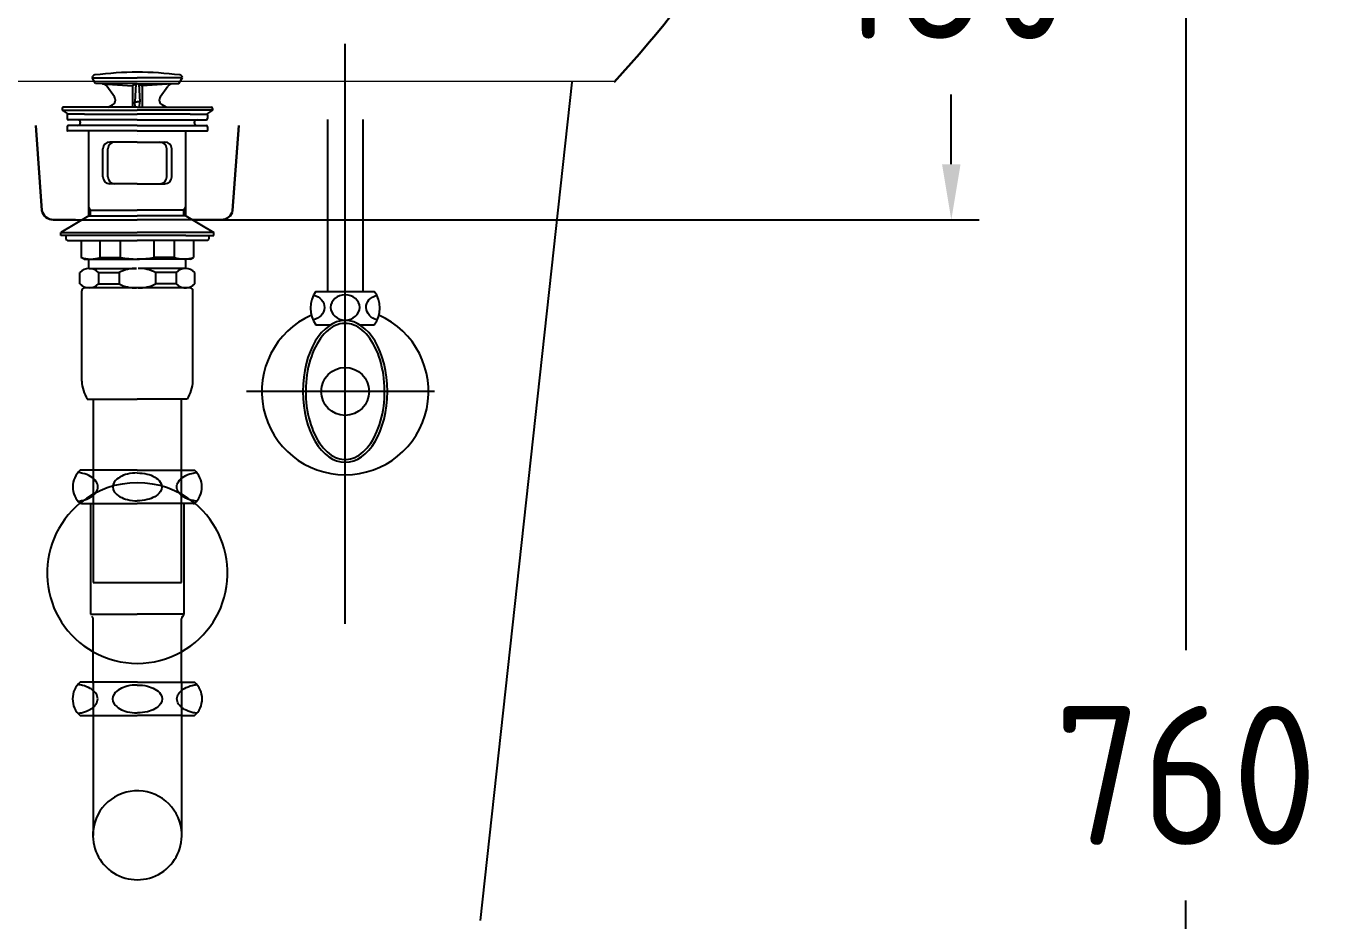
# Model space of a CAD drawing. Header units: millimetres. Extents: x 7014 to 9439, y -186 to 3244.
# Drawn here: x 7746.8 to 8221, y 1059.2 to 1381 of the extents above; entities that cross this region are included whole.
import ezdxf
from ezdxf.lldxf.tags import DXFTag

# ---------------------------------------------------------------- set-up
doc = ezdxf.new("R2010")
doc.units = ezdxf.units.MM
doc.header["$LTSCALE"] = 0.1
for name, color, linetype in [('3', 3, 'Continuous'), ('4', 4, 'Continuous'), ('6', 6, 'Continuous'), ('7', 7, 'Continuous'), ('CENTER', 2, 'CENTER'), ('LINE', 7, 'Continuous')]:
    doc.layers.add(name, color=color, linetype=linetype)
doc.layers.add('AM_3', color=6, linetype='HIDDEN', lineweight=15)
doc.layers.add('c', color=4, linetype='Continuous', lineweight=30)
doc.styles.get("Standard").update_dxf_attribs({"font": 'isocp.shx', "bigfont": 'whgtxt.shx'})
tags = doc.linetypes.add('CENTER', pattern=[50.8, 31.75, -6.35, 6.35, -6.35]).pattern_tags.tags
tags[10:11] = [DXFTag(74, 4), DXFTag(75, 0), DXFTag(340, '0'), DXFTag(46, 1.0), DXFTag(50, 0.0), DXFTag(44, 0.0), DXFTag(45, 0.0)]
tags[8:9] = [DXFTag(74, 4), DXFTag(75, 0), DXFTag(340, '0'), DXFTag(46, 1.0), DXFTag(50, 0.0), DXFTag(44, 0.0), DXFTag(45, 0.0)]
tags[6:7] = [DXFTag(74, 4), DXFTag(75, 0), DXFTag(340, '0'), DXFTag(46, 1.0), DXFTag(50, 0.0), DXFTag(44, 0.0), DXFTag(45, 0.0)]
tags[4:5] = [DXFTag(74, 4), DXFTag(75, 0), DXFTag(340, '0'), DXFTag(46, 1.0), DXFTag(50, 0.0), DXFTag(44, 0.0), DXFTag(45, 0.0)]
tags = doc.linetypes.add('HIDDEN', pattern=[9.525, 6.35, -3.175]).pattern_tags.tags
tags[6:7] = [DXFTag(74, 4), DXFTag(75, 0), DXFTag(340, '0'), DXFTag(46, 1.0), DXFTag(50, 0.0), DXFTag(44, 0.0), DXFTag(45, 0.0)]
tags[4:5] = [DXFTag(74, 4), DXFTag(75, 0), DXFTag(340, '0'), DXFTag(46, 1.0), DXFTag(50, 0.0), DXFTag(44, 0.0), DXFTag(45, 0.0)]
doc.dimstyles.get("Standard").update_dxf_attribs({"dimscale": 10, "dimtxt": 3, "dimasz": 2, "dimexe": 1, "dimexo": 0, "dimgap": 1, "dimtad": 0, "dimtih": 1, "dimtoh": 1, "dimdec": 0, "dimdsep": 46, "dimtxsty": 'Standard', "dimcen": 2, "dimadec": 0, "dimazin": 0, "dimtfac": 1, "dimtdec": 4, "dimtmove": 0, "dimatfit": 3, "dimfxl": 0, "dimtolj": 1, "dimtzin": 0, "dimarcsym": 0})

# ---------------------------------------------------------------- blocks, each defined once
blk = doc.blocks.new('*D55')
at = {"color": 0, "lineweight": -2}
for p, q in [((8026.6, 1491.51), (8174.2, 1491.51)), ((8164.2, 1471.51), (8164.2, 1156.51)), ((8164.2, 751.51), (8164.2, 1066.51)), ((7779.1, 731.51), (8174.2, 731.51))]:
    blk.add_line(p, q, dxfattribs=at)
at = {"color": 0}
for points in [[(8160.86, 1471.51), (8167.53, 1471.51), (8164.2, 1491.51)], [(8160.86, 751.51), (8167.53, 751.51), (8164.2, 731.51)]]:
    blk.add_solid(points, dxfattribs=at)
at = {"layer": 'Defpoints', "color": 0}
for p in [(8026.6, 1491.51), (8164.2, 1491.51), (7779.1, 731.51)]:
    blk.add_point(p, dxfattribs=at)
at = {"color": 0, "insert": (8164.2, 1111.51), "char_height": 50, "attachment_point": 5}
blk.add_mtext('\\A1;760', dxfattribs=at)
blk = doc.blocks.new('*D56')
at = {"color": 0, "lineweight": -2}
for p, q in [((8011.22, 1491.51), (8089.75, 1491.51)), ((8079.75, 1471.51), (8079.75, 1446.47)), ((8079.75, 1331.43), (8079.75, 1356.47)), ((7806.57, 1311.43), (8089.75, 1311.43))]:
    blk.add_line(p, q, dxfattribs=at)
at = {"color": 0}
for points in [[(8076.42, 1471.51), (8083.08, 1471.51), (8079.75, 1491.51)], [(8076.42, 1331.43), (8083.08, 1331.43), (8079.75, 1311.43)]]:
    blk.add_solid(points, dxfattribs=at)
at = {"layer": 'Defpoints', "color": 0}
for p in [(8011.22, 1491.51), (8079.75, 1491.51), (7806.57, 1311.43)]:
    blk.add_point(p, dxfattribs=at)
at = {"color": 0, "insert": (8079.75, 1401.47), "char_height": 50, "attachment_point": 5}
blk.add_mtext('\\A1;180', dxfattribs=at)

msp = doc.modelspace()

# ---------------------------------------------------------------- linework, layer by layer
at = {"color": 0}
for p, q in [((7764.55, 1311.43), (7786.74, 1311.43)), ((7808.93, 1311.43), (7786.74, 1311.43)), ((7816.82, 1311.43), (7816.82, 1311.43))]:
    msp.add_line(p, q, dxfattribs=at)
at = {"layer": '3', "color": 0}
for p, q in [((7771.75, 1360.51), (7770.52, 1362.65)), ((7770.64, 1362.45), (7786.75, 1362.45)), ((7802.87, 1362.45), (7786.75, 1362.45)), ((7801.75, 1360.51), (7802.99, 1362.65)), ((7786.75, 1360.51), (7771.75, 1360.51)), ((7774.27, 1360.33), (7785, 1359.63)), ((7778.48, 1355.64), (7775.76, 1359.49)), ((7786.75, 1360.51), (7785, 1359.63)), ((7785, 1359.63), (7785, 1351.91)), ((7786.24, 1360.25), (7785.8, 1353.84)), ((7786.75, 1360.51), (7801.75, 1360.51)), ((7786.75, 1360.51), (7788.5, 1359.63)), ((7787.27, 1360.25), (7787.7, 1353.84)), ((7799.24, 1360.33), (7788.5, 1359.63)), ((7788.5, 1359.63), (7788.5, 1351.91)), ((7795.03, 1355.64), (7797.75, 1359.49)), ((7759.75, 1351.51), (7759.75, 1350.91)), ((7769.45, 1351.91), (7760.15, 1351.91)), ((7786.75, 1351.91), (7769.45, 1351.91)), ((7776.4, 1351.91), (7777.84, 1352.75)), ((7786.01, 1351.91), (7785.8, 1353.87)), ((7785.8, 1353.87), (7786.75, 1353.87)), ((7787.7, 1353.87), (7786.75, 1353.87)), ((7786.75, 1351.91), (7804.05, 1351.91)), ((7787.5, 1351.91), (7787.7, 1353.87)), ((7797.11, 1351.91), (7795.66, 1352.75)), ((7804.05, 1351.91), (7813.35, 1351.91)), ((7813.75, 1351.51), (7813.75, 1350.91)), ((7759.75, 1350.91), (7786.75, 1350.91)), ((7759.75, 1350.91), (7761.9, 1349.41)), ((7761.45, 1349.21), (7761.45, 1347.91)), ((7767.75, 1349.41), (7761.65, 1349.41)), ((7786.75, 1347.41), (7761.95, 1347.41)), ((7767.75, 1349.41), (7786.75, 1349.41)), ((7813.75, 1350.91), (7786.75, 1350.91)), ((7805.75, 1349.41), (7786.75, 1349.41)), ((7786.75, 1347.41), (7811.56, 1347.41)), ((7805.75, 1349.41), (7811.86, 1349.41)), ((7813.75, 1350.91), (7811.61, 1349.41)), ((7812.06, 1349.21), (7812.06, 1347.91)), ((7761.45, 1344.91), (7761.45, 1343.61)), ((7786.75, 1343.41), (7761.65, 1343.41)), ((7786.75, 1345.41), (7761.95, 1345.41)), ((7769.25, 1312.82), (7769.25, 1343.41)), ((7786.75, 1345.41), (7811.56, 1345.41)), ((7786.75, 1343.41), (7811.86, 1343.41)), ((7804.25, 1312.82), (7804.25, 1343.41)), ((7812.06, 1344.91), (7812.06, 1343.61)), ((7786.75, 1339.41), (7776.88, 1339.41)), ((7786.75, 1339.41), (7796.63, 1339.41)), ((7774.38, 1326.91), (7774.38, 1336.91)), ((7776.15, 1326.91), (7776.15, 1336.91)), ((7797.36, 1326.91), (7797.36, 1336.91)), ((7799.13, 1326.91), (7799.13, 1336.91)), ((7786.75, 1324.41), (7776.88, 1324.41)), ((7786.75, 1324.41), (7796.63, 1324.41)), ((7769.95, 1314.91), (7769.25, 1316.13)), ((7769.25, 1314.91), (7786.75, 1314.91)), ((7769.95, 1312.82), (7769.95, 1314.91)), ((7804.25, 1314.91), (7786.75, 1314.91)), ((7803.55, 1314.91), (7804.25, 1316.13)), ((7803.55, 1312.82), (7803.55, 1314.91)), ((7769.25, 1312.82), (7759.25, 1306.82)), ((7769.25, 1312.82), (7786.75, 1312.82)), ((7804.25, 1312.82), (7786.75, 1312.82)), ((7804.25, 1312.82), (7814.25, 1306.82)), ((7759.25, 1306.82), (7786.75, 1306.82)), ((7759.25, 1305.82), (7759.25, 1306.82)), ((7769.25, 1305.82), (7759.25, 1305.82)), ((7761.06, 1305.82), (7761.06, 1304.52)), ((7761.56, 1304.02), (7766.56, 1304.02)), ((7766.56, 1304.02), (7786.75, 1304.02)), ((7766.56, 1304.02), (7766.56, 1297.9)), ((7804.25, 1305.82), (7769.25, 1305.82)), ((7773.34, 1297.9), (7773.34, 1304.02)), ((7780.74, 1297.9), (7780.74, 1304.02)), ((7814.25, 1306.82), (7786.75, 1306.82)), ((7806.95, 1304.02), (7786.75, 1304.02)), ((7792.77, 1297.9), (7792.77, 1304.02)), ((7800.17, 1297.9), (7800.17, 1304.02)), ((7804.25, 1305.82), (7814.25, 1305.82)), ((7806.95, 1304.02), (7806.95, 1297.9)), ((7811.95, 1304.02), (7806.95, 1304.02)), ((7812.45, 1305.82), (7812.45, 1304.52)), ((7814.25, 1305.82), (7814.25, 1306.82)), ((7767.56, 1297.32), (7766.56, 1297.9)), ((7767.56, 1297.32), (7768.96, 1297.32)), ((7768.96, 1297.32), (7786.75, 1297.32)), ((7769.25, 1293.91), (7769.25, 1297.32)), ((7773.34, 1297.9), (7780.74, 1297.9)), ((7804.55, 1297.32), (7786.75, 1297.32)), ((7800.17, 1297.9), (7792.77, 1297.9)), ((7804.25, 1293.91), (7804.25, 1297.32)), ((7805.95, 1297.32), (7804.55, 1297.32)), ((7805.95, 1297.32), (7806.95, 1297.9)), ((7766.01, 1288.36), (7766.01, 1292.47)), ((7769.4, 1293.91), (7786.51, 1293.91)), ((7772.78, 1292.47), (7780.19, 1292.47)), ((7772.78, 1292.47), (7772.78, 1288.36)), ((7780.19, 1292.47), (7780.19, 1288.36)), ((7804.11, 1293.91), (7787, 1293.91)), ((7793.32, 1292.47), (7793.32, 1288.36)), ((7800.72, 1292.47), (7793.32, 1292.47)), ((7800.72, 1292.47), (7800.72, 1288.36)), ((7807.5, 1288.36), (7807.5, 1292.47)), ((7766.75, 1253.31), (7766.75, 1285.91)), ((7786.75, 1286.91), (7767.75, 1286.91)), ((7772.78, 1288.36), (7780.19, 1288.36)), ((7804.11, 1286.91), (7786.75, 1286.91)), ((7800.72, 1288.36), (7793.32, 1288.36)), ((7803.55, 1286.91), (7804.11, 1286.91)), ((7804.11, 1286.91), (7804.51, 1286.91)), ((7805.75, 1286.91), (7804.25, 1286.91)), ((7806.75, 1253.31), (7806.75, 1285.91)), ((7806.75, 1280.55), (7806.75, 1285.91)), ((7768.75, 1246.91), (7786.75, 1246.91)), ((7770.88, 1246.91), (7770.88, 1180.91)), ((7804.75, 1246.91), (7786.75, 1246.91)), ((7802.63, 1180.91), (7802.63, 1246.91)), ((7770.88, 1180.91), (7802.63, 1180.91))]:
    msp.add_line(p, q, dxfattribs=at)
for centre, radius, start, end in [((7771.6, 1362.45), 1.1, 97.3204, 169.4262), ((7786.75, 1244.51), 120, 90, 97.3204), ((7786.75, 1244.51), 120, 82.6796, 90), ((7801.9, 1362.45), 1.1, 10.5738, 82.6796), ((7774.13, 1358.34), 2, 35.2023, 86.2618), ((7799.38, 1358.34), 2, 93.7382, 144.7977), ((7760.15, 1351.51), 0.4, 90, 180), ((7776.84, 1354.48), 2, 300, 35.2023), ((7796.66, 1354.48), 2, 144.7977, 240), ((7813.35, 1351.51), 0.4, 0, 90), ((7761.65, 1349.21), 0.2, 90, 180), ((7761.95, 1347.91), 0.5, 180, 270), ((7765.25, 1346.41), 1, 270, 90), ((7808.25, 1346.41), 1, 90, 270), ((7811.56, 1347.91), 0.5, 270, 0), ((7811.86, 1349.21), 0.2, 0, 90), ((7761.95, 1344.91), 0.5, 90, 180), ((7761.65, 1343.61), 0.2, 180, 270), ((7811.56, 1344.91), 0.5, 0, 90), ((7811.86, 1343.61), 0.2, 270, 0), ((7776.88, 1336.91), 2.5, 90, 180), ((7778.65, 1336.91), 2.5, 90, 180), ((7794.86, 1336.91), 2.5, 0, 90), ((7796.63, 1336.91), 2.5, 0, 90), ((7776.88, 1326.91), 2.5, 180, 270), ((7778.65, 1326.91), 2.5, 180, 270), ((7794.86, 1326.91), 2.5, 270, 0), ((7796.63, 1326.91), 2.5, 270, 0), ((7761.56, 1304.52), 0.5, 180, 270), ((7811.95, 1304.52), 0.5, 270, 0), ((7769.95, 1307.5), 10.18, 250.5679, 289.4321), ((7786.56, 1326.77), 29.46, 258.5956, 270.3737), ((7786.95, 1326.77), 29.46, 269.6263, 281.4044), ((7803.56, 1307.5), 10.18, 250.5679, 289.4321), ((7769.4, 1289.21), 4.7, 43.9409, 136.0591), ((7786.29, 1280.31), 13.61, 89.0643, 116.6472), ((7787.22, 1280.31), 13.61, 63.3528, 90.9357), ((7804.11, 1289.21), 4.7, 43.9409, 136.0591), ((7769.4, 1291.62), 4.7, 223.9409, 316.0591), ((7767.75, 1285.91), 1, 90, 180), ((7786.29, 1300.52), 13.61, 243.3528, 270.9357), ((7787.22, 1300.52), 13.61, 269.0643, 296.6472), ((7804.11, 1291.62), 4.7, 223.9409, 316.0591), ((7805.75, 1285.91), 1, 0, 90), ((7779.74, 1253.86), 13, 182.42, 212.3), ((7793.77, 1253.86), 13, 327.7, 357.58)]:
    msp.add_arc(centre, radius, start, end, dxfattribs=at)
at = {"layer": '4', "color": 0}
for p, q in [((7770.5, 1221.32), (7766.21, 1221.32)), ((7786.75, 1221.32), (7770.5, 1221.32)), ((7786.75, 1221.32), (7803, 1221.32)), ((7803, 1221.32), (7807.3, 1221.32)), ((7766.6, 1209.32), (7766.21, 1209.32)), ((7766.6, 1209.32), (7786.75, 1209.32)), ((7769.95, 1209.32), (7769.95, 1169.54)), ((7806.9, 1209.32), (7786.75, 1209.32)), ((7803.55, 1209.32), (7803.55, 1169.54)), ((7806.9, 1209.32), (7807.3, 1209.32)), ((7769.95, 1169.54), (7786.75, 1169.54)), ((7770.88, 1144.72), (7770.88, 1167.9)), ((7803.55, 1169.54), (7786.75, 1169.54)), ((7802.63, 1144.72), (7802.63, 1167.9)), ((7770.88, 1145.02), (7766.13, 1145.02)), ((7786.68, 1145.02), (7770.88, 1145.02)), ((7770.88, 1144.72), (7770.88, 1089.82)), ((7786.68, 1145.02), (7786.75, 1145.02)), ((7786.83, 1145.02), (7786.75, 1145.02)), ((7786.83, 1145.02), (7802.63, 1145.02)), ((7802.63, 1145.02), (7807.37, 1145.02)), ((7802.63, 1144.72), (7802.63, 1089.82)), ((7766.13, 1133.02), (7770.88, 1133.02)), ((7770.88, 1133.02), (7786.68, 1133.02)), ((7802.63, 1133.02), (7786.83, 1133.02)), ((7802.63, 1133.02), (7807.37, 1133.02))]:
    msp.add_line(p, q, dxfattribs=at)
for points in [[(7772.56, 1215.32, 0.155217), (7771.97, 1217.18, 0.106747), (7769.91, 1219.07, 0.073043), (7767.14, 1220.19, 0.028511), (7765.41, 1220.5, 0.059523)], [(7786.75, 1220.32, 0.057537), (7783.2, 1219.91, 0.071219), (7780.5, 1218.86, 0.106373), (7778.47, 1217.06, 0.159483)], [(7786.75, 1220.32, -0.057537), (7790.31, 1219.91, -0.071219), (7793.01, 1218.86, -0.106373), (7795.03, 1217.06, -0.159483)], [(7800.95, 1215.32, -0.155217), (7801.54, 1217.18, -0.106747), (7803.6, 1219.07, -0.073043), (7806.37, 1220.19, -0.028511), (7808.1, 1220.5, -0.059523)], [(7765.41, 1210.14, 0.028511), (7767.14, 1210.46, 0.073043), (7769.91, 1211.57, 0.106747), (7771.97, 1213.46, 0.155217), (7772.56, 1215.32, 0.155217)], [(7778.47, 1217.06, 0.32729), (7778.47, 1213.58, 0.106373), (7780.5, 1211.78, 0.071219), (7783.2, 1210.73, 0.057537), (7786.75, 1210.32, 0.057537)], [(7795.03, 1217.06, -0.32729), (7795.03, 1213.58, -0.106373), (7793.01, 1211.78, -0.071219), (7790.31, 1210.73, -0.057537), (7786.75, 1210.32, -0.057537)], [(7808.1, 1210.14, -0.028511), (7806.37, 1210.46, -0.073043), (7803.6, 1211.57, -0.106747), (7801.54, 1213.46, -0.155217), (7800.95, 1215.32, -0.155217)], [(7770.88, 1142.01, 0.049056), (7769.83, 1142.77, 0.073043), (7767.06, 1143.89, 0.028511), (7765.33, 1144.2)], [(7786.75, 1144.02, 0.05879), (7783.12, 1143.61, 0.071219), (7780.42, 1142.56, 0.106373), (7778.4, 1140.76, 0.159483)], [(7786.75, 1144.02, -0.05879), (7790.39, 1143.61, -0.071219), (7793.09, 1142.56, -0.106373), (7795.11, 1140.76, -0.159483)], [(7802.63, 1142.01, -0.049056), (7803.68, 1142.77, -0.073043), (7806.45, 1143.89, -0.028511), (7808.18, 1144.2)], [(7772.48, 1139.02, 0.155217), (7771.89, 1140.88, 0.054411), (7770.94, 1141.95, 0.054411)], [(7770.94, 1136.09, 0.054321), (7771.89, 1137.16, 0.155217), (7772.48, 1139.02)], [(7778.4, 1140.76, 0.32729), (7778.4, 1137.28, 0.106373), (7780.42, 1135.48, 0.071219), (7783.12, 1134.43, 0.057537), (7786.68, 1134.02, 0.057537)], [(7795.11, 1140.76, -0.32729), (7795.11, 1137.28, -0.106373), (7793.09, 1135.48, -0.071219), (7790.39, 1134.43, -0.057537), (7786.83, 1134.02, -0.057537)], [(7801.03, 1139.02, -0.155217), (7801.62, 1140.88, -0.05495), (7802.58, 1141.96, -0.05495)], [(7802.57, 1136.09, -0.054539), (7801.62, 1137.16, -0.155217), (7801.03, 1139.02)], [(7765.33, 1133.84, 0.028511), (7767.06, 1134.16, 0.073043), (7769.83, 1135.27, 0.049056), (7770.88, 1136.03, 0.049056)], [(7808.18, 1133.84, -0.028511), (7806.45, 1134.16, -0.073043), (7803.68, 1135.27, -0.049056), (7802.63, 1136.03, -0.049056)]]:
    msp.add_lwpolyline(points, format="xyb", dxfattribs=at)
for centre, radius, start, end in [((7771.5, 1215.32), 8, 131.4096, 228.5904), ((7802, 1215.32), 8, 311.4096, 48.5904), ((7786.75, 1184.32), 32.5, 50.5529, 129.4471), ((7786.75, 1184.32), 32.5, 129.4471, 240.7605), ((7786.75, 1184.32), 32.5, 299.2395, 50.5529), ((7769.95, 1167.9), 0.925, 0, 58.7026), ((7803.55, 1167.9), 0.925, 121.2974, 180), ((7802.55, 1169.54), 1, 301.2974, 0), ((7786.75, 1184.32), 32.5, 240.7605, 299.2395), ((7771.43, 1139.02), 8, 131.4096, 228.5904), ((7802.08, 1139.02), 8, 311.4096, 48.5904), ((7786.75, 1089.95), 16, 7.1666, 180), ((7786.75, 1089.95), 16, 172.8334, 7.1666)]:
    msp.add_arc(centre, radius, start, end, dxfattribs=at)
at = {"layer": '6', "color": 0}
for p, q in [((7855.21, 1347.55), (7855.21, 1285.67)), ((7867.91, 1347.57), (7867.91, 1285.67)), ((7851.06, 1285.67), (7855.21, 1285.67)), ((7855.21, 1285.67), (7872.06, 1285.67)), ((7851.06, 1273.67), (7856.42, 1273.67)), ((7866.7, 1273.67), (7872.06, 1273.67))]:
    msp.add_line(p, q, dxfattribs=at)
msp.add_circle((7861.56, 1249.67), 8.62, dxfattribs=at)
for centre, radius, start, end in [((7859.06, 1279.67), 10, 143.1301, 216.8699), ((7864.06, 1279.67), 10, 323.1301, 36.8699), ((7861.56, 1249.67), 30, 113.9173, 66.0827)]:
    msp.add_arc(centre, radius, start, end, dxfattribs=at)
at = {"layer": '6', "color": 0, "extrusion": (0, 0, -1)}
for centre, major_axis, start_param, end_param in [((7848.88, 1279.9), (-5.23, 0), 1.824119, 4.49897), ((7874.33, 1279.9), (5.23, 0), 1.800504, 4.443058)]:
    msp.add_ellipse(centre, major_axis=major_axis, ratio=0.866391, start_param=start_param, end_param=end_param, dxfattribs=at)
for centre, major_axis, ratio in [((7861.56, 1279.9), (-5.23, 0), 0.866391), ((7861.56, 1249.67), (0, 25.5), 0.596529)]:
    msp.add_ellipse(centre, major_axis=major_axis, ratio=ratio, dxfattribs=at)
at = {"layer": '6', "color": 0}
msp.add_open_spline([(7861.56, 1274.17), (7863.64, 1274.17), (7865.74, 1273.36), (7869.64, 1270.12), (7871.41, 1267.68), (7874.14, 1261.65), (7875.09, 1258.07), (7875.94, 1250.55), (7875.84, 1246.62), (7874.6, 1239.27), (7873.47, 1235.84), (7870.46, 1230.25), (7868.58, 1228.1), (7864.58, 1225.45), (7862.47, 1224.95), (7858.32, 1225.56), (7856.24, 1226.68), (7852.48, 1230.51), (7850.84, 1233.21), (7848.42, 1239.64), (7847.66, 1243.34), (7847.19, 1250.96), (7847.5, 1254.86), (7849.1, 1262), (7850.4, 1265.24), (7853.67, 1270.34), (7855.64, 1272.2), (7858.95, 1273.86), (7860.26, 1274.17), (7861.56, 1274.17)], degree=3, knots=[0, 0, 0, 0, 0.46111, 0.46111, 0.922219, 0.922219, 1.383329, 1.383329, 1.844439, 1.844439, 2.305549, 2.305549, 2.766658, 2.766658, 3.227768, 3.227768, 3.688878, 3.688878, 4.149988, 4.149988, 4.611097, 4.611097, 5.072207, 5.072207, 5.533317, 5.533317, 5.994427, 5.994427, 6.283185, 6.283185, 6.283185, 6.283185], dxfattribs=at)
at = {"layer": '7', "color": 0, "extrusion": (0, 1, 0)}
for p, q in [((7786.75, 1342.16, -14.18), (7786.75, 1342.16, 445.82)), ((7786.75, 1342.16, 445.82), (7786.75, 1342.16, -14.18)), ((7786.75, 1342.16, -14.18), (7786.75, 1342.16, 445.82)), ((7786.75, 1342.16, 445.82), (7786.75, 1342.16, -14.18)), ((7786.75, 1342.16, 20), (7786.75, 1342.16, 0)), ((7786.75, 1342.16, 20), (7786.75, 1342.16, 0)), ((7786.75, 1342.16, 20), (7786.75, 1342.16, 0)), ((7786.75, 1342.16, 20), (7786.75, 1342.16, 0)), ((7786.75, 1342.16, -14.18), (7786.75, 1342.16, -14.18)), ((7786.75, 1342.16, -14.18), (7786.75, 1342.16, -14.18)), ((7786.75, 1342.16, -14.18), (7786.75, 1342.16, -14.18)), ((7786.75, 1342.16, -14.18), (7786.75, 1342.16, -14.18)), ((7786.75, 1342.16, 0), (7786.75, 1342.16, -14.18)), ((7786.75, 1342.16, 0), (7786.75, 1342.16, -14.18)), ((7786.75, 1342.16, 0), (7786.75, 1342.16, -14.18)), ((7786.75, 1342.16, 0), (7786.75, 1342.16, -14.18)), ((7786.75, 1342.16, 445.82), (7786.75, 1342.16, 445.82)), ((7786.75, 1342.16, 445.82), (7786.75, 1342.16, 445.82)), ((7786.75, 1342.16, 445.82), (7786.75, 1342.16, 445.82)), ((7786.75, 1342.16, 445.82), (7786.75, 1342.16, 445.82)), ((7786.75, 1342.16, 410.51), (7786.75, 1342.16, 445.82)), ((7786.75, 1342.16, 410.51), (7786.75, 1342.16, 445.82))]:
    msp.add_line(p, q, dxfattribs=at)
at = {"layer": '7', "color": 0}
for points, knots in [([(7786.75, 1342.16, 381.33), (7786.75, 1342.16, 320.01), (7786.75, 1342.16, 258.69), (7786.75, 1342.16, 138.24), (7786.75, 1342.16, 79.12), (7786.75, 1342.16, 20)], [0, 0, 0, 0, 0.509144, 0.509144, 1, 1, 1, 1]), ([(7786.75, 1342.16, 381.33), (7786.75, 1342.16, 320.01), (7786.75, 1342.16, 258.69), (7786.75, 1342.16, 138.24), (7786.75, 1342.16, 79.12), (7786.75, 1342.16, 20)], [0, 0, 0, 0, 0.509144, 0.509144, 1, 1, 1, 1]), ([(7786.75, 1342.16, 381.33), (7786.75, 1342.16, 320.01), (7786.75, 1342.16, 258.69), (7786.75, 1342.16, 138.24), (7786.75, 1342.16, 79.12), (7786.75, 1342.16, 20)], [0, 0, 0, 0, 0.509144, 0.509144, 1, 1, 1, 1]), ([(7786.75, 1342.16, 381.33), (7786.75, 1342.16, 320.01), (7786.75, 1342.16, 258.69), (7786.75, 1342.16, 138.24), (7786.75, 1342.16, 79.12), (7786.75, 1342.16, 20)], [0, 0, 0, 0, 0.509144, 0.509144, 1, 1, 1, 1]), ([(7786.75, 1342.16, 410.51), (7786.75, 1342.16, 410.51), (7786.75, 1342.16, 410.6), (7786.75, 1342.16, 410.98), (7786.75, 1342.16, 411.25), (7786.75, 1342.16, 411.56)], [0, 0, 0, 0, 0.535587, 0.535587, 1, 1, 1, 1]), ([(7786.75, 1342.16, 410.51), (7786.75, 1342.16, 410.51), (7786.75, 1342.16, 410.6), (7786.75, 1342.16, 410.98), (7786.75, 1342.16, 411.25), (7786.75, 1342.16, 411.56)], [0, 0, 0, 0, 0.535587, 0.535587, 1, 1, 1, 1]), ([(7786.75, 1342.16, 410.51), (7786.75, 1342.16, 410.51), (7786.75, 1342.16, 410.6), (7786.75, 1342.16, 410.98), (7786.75, 1342.16, 411.25), (7786.75, 1342.16, 411.56)], [0, 0, 0, 0, 0.535587, 0.535587, 1, 1, 1, 1]), ([(7786.75, 1342.16, 410.51), (7786.75, 1342.16, 410.51), (7786.75, 1342.16, 410.6), (7786.75, 1342.16, 410.98), (7786.75, 1342.16, 411.25), (7786.75, 1342.16, 411.56)], [0, 0, 0, 0, 0.535587, 0.535587, 1, 1, 1, 1]), ([(7786.75, 1342.16, 381.33), (7786.75, 1342.16, 385.34), (7786.75, 1342.16, 389.33), (7786.75, 1342.16, 396.64), (7786.75, 1342.16, 400.03), (7786.75, 1342.16, 405.62), (7786.75, 1342.16, 407.86), (7786.75, 1342.16, 410.85), (7786.75, 1342.16, 411.61), (7786.75, 1342.16, 411.56)], [0, 0, 0, 0, 0.25, 0.25, 0.5, 0.5, 0.75, 0.75, 1, 1, 1, 1]), ([(7786.75, 1342.16, 381.33), (7786.75, 1342.16, 385.34), (7786.75, 1342.16, 389.33), (7786.75, 1342.16, 396.64), (7786.75, 1342.16, 400.03), (7786.75, 1342.16, 405.62), (7786.75, 1342.16, 407.86), (7786.75, 1342.16, 410.85), (7786.75, 1342.16, 411.61), (7786.75, 1342.16, 411.56)], [0, 0, 0, 0, 0.25, 0.25, 0.5, 0.5, 0.75, 0.75, 1, 1, 1, 1]), ([(7786.75, 1342.16, 381.33), (7786.75, 1342.16, 385.34), (7786.75, 1342.16, 389.33), (7786.75, 1342.16, 396.64), (7786.75, 1342.16, 400.03), (7786.75, 1342.16, 405.62), (7786.75, 1342.16, 407.86), (7786.75, 1342.16, 410.85), (7786.75, 1342.16, 411.61), (7786.75, 1342.16, 411.56)], [0, 0, 0, 0, 0.25, 0.25, 0.5, 0.5, 0.75, 0.75, 1, 1, 1, 1]), ([(7786.75, 1342.16, 381.33), (7786.75, 1342.16, 385.34), (7786.75, 1342.16, 389.33), (7786.75, 1342.16, 396.64), (7786.75, 1342.16, 400.03), (7786.75, 1342.16, 405.62), (7786.75, 1342.16, 407.86), (7786.75, 1342.16, 410.85), (7786.75, 1342.16, 411.61), (7786.75, 1342.16, 411.56)], [0, 0, 0, 0, 0.25, 0.25, 0.5, 0.5, 0.75, 0.75, 1, 1, 1, 1])]:
    msp.add_open_spline(points, degree=3, knots=knots, dxfattribs=at)
for points, degree in [([(7786.75, 1342.16, 0), (7786.75, 1342.16)], 1), ([(7786.75, 1342.16, 0), (7786.75, 1342.16)], 1), ([(7786.75, 1342.16, 0), (7786.75, 1342.16)], 1), ([(7786.75, 1342.16, 0), (7786.75, 1342.16)], 1), ([(7786.75, 1342.16, -14.18), (7786.75, 1342.16, -9.46), (7786.75, 1342.16, -4.73), (7786.75, 1342.16, 0)], 3), ([(7786.75, 1342.16, -14.18), (7786.75, 1342.16, -9.46), (7786.75, 1342.16, -4.73), (7786.75, 1342.16, 0)], 3), ([(7786.75, 1342.16, -14.18), (7786.75, 1342.16, -9.46), (7786.75, 1342.16, -4.73), (7786.75, 1342.16, 0)], 3), ([(7786.75, 1342.16, -14.18), (7786.75, 1342.16, -9.46), (7786.75, 1342.16, -4.73), (7786.75, 1342.16, 0)], 3)]:
    msp.add_open_spline(points, degree=degree, dxfattribs=at)
at = {"layer": 'AM_3', "color": 0, "linetype": 'ByBlock'}
msp.add_line((7958.51, 1361.16), (7615.02, 1361.16), dxfattribs=at)
at = {"layer": 'c', "color": 0}
for p, q in [((7750.25, 1345.37), (7752.42, 1314.78)), ((7823.23, 1345.37), (7821.06, 1314.78)), ((7756.51, 1311.43), (7764.55, 1311.43)), ((7816.97, 1311.43), (7808.93, 1311.43))]:
    msp.add_line(p, q, dxfattribs=at)
at = {"layer": 'c', "color": 7}
msp.add_arc((7682.67, 1617.96), 376.87, 317.0099, 339.136, dxfattribs=at)
at = {"layer": 'c', "color": 0}
for centre, start, end in [((7756.51, 1315.6), 191.2632, 270), ((7816.97, 1315.6), 270, 348.7368)]:
    msp.add_arc(centre, 4.17, start, end, dxfattribs=at)
at = {"layer": 'CENTER', "color": 0, "linetype": 'CENTER', "ltscale": 2}
for p, q in [((7861.56, 1166.1), (7861.56, 1374.7)), ((7893.69, 1249.67), (7826.09, 1249.67))]:
    msp.add_line(p, q, dxfattribs=at)
at = {"layer": 'LINE', "color": 0}
msp.add_line((7943.16, 1361.01), (7910.16, 1059.24), dxfattribs=at)

# ---------------------------------------------------------------- dimensions: what is measured, and where the dimension line sits
at = {"color": 0}
for base, p1, p2, picture, middle in [((8164.2, 1491.51), (7779.1, 731.51), (8026.6, 1491.51), '*D55', (8164.2, 1111.51)), ((8079.75, 1491.51), (7806.57, 1311.43), (8011.22, 1491.51), '*D56', (8079.75, 1401.47))]:
    dim = msp.add_linear_dim(base=base, p1=p1, p2=p2, angle=90, dimstyle='Standard', override={"dimtxt": 5, "dimgap": 2}, dxfattribs=at)
    dim.commit()
    dim.dimension.update_dxf_attribs({"geometry": picture, "text_midpoint": middle})

doc.saveas('drawing.dxf')
